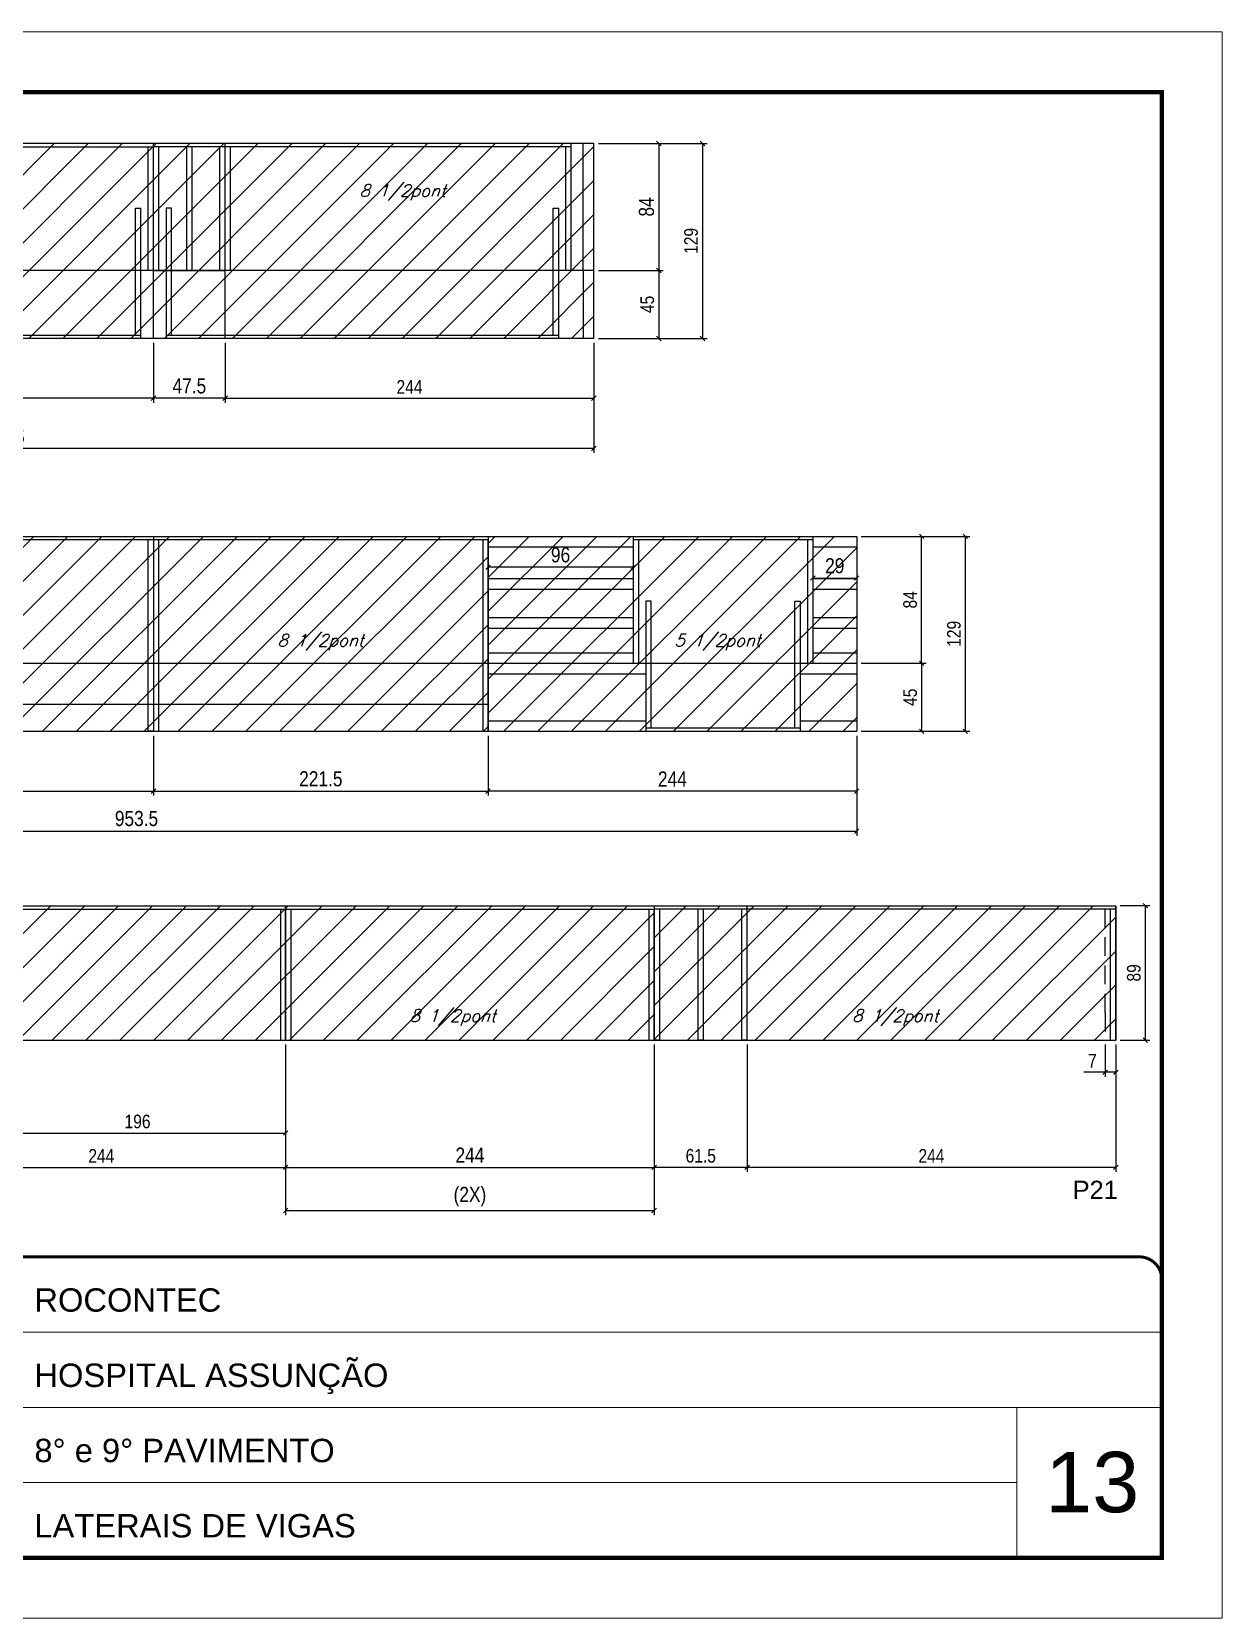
# Model space of a CAD drawing. Extents: x -20960 to -5926, y -2106 to 21915.
# Drawn here: x -11510 to -10722, y 17420 to 18470 of the extents above; entities that cross this region are included whole.
import ezdxf

# ---------------------------------------------------------------- set-up
doc = ezdxf.new("R2010")
doc.units = 0
for name, pattern in [('CONTINUO', [0]), ('DASHED', [0.75, 0.5, -0.25]), ('HIDDEN', [0.375, 0.25, -0.125])]:
    doc.linetypes.add(name, pattern=pattern)
for name, color, linetype in [('5', 5, 'Continuous'), ('COTA', 241, 'Continuous'), ('Painéis', 200, 'Continuous'), ('SARR_2.2x7', 40, 'Continuous'), ('SARR_3.5x7', 81, 'Continuous'), ('texto', 7, 'Continuous')]:
    doc.layers.add(name, color=color, linetype=linetype)
for name, color, linetype, lineweight in [('CARIMBO', 255, 'Continuous', 9), ('Folhas', 255, 'Continuous', 9), ('Hachura', 251, 'Continuous', 9), ('SARRAFO DE PRESSAO', 251, 'DASHED', 9)]:
    doc.layers.add(name, color=color, linetype=linetype, lineweight=lineweight)
doc.styles.add('ARIAL', font='arial.ttf')
doc.styles.add('COTA TECNICA', font='techl___.ttf', dxfattribs={"height": 10})
doc.styles.add('COTA TECNICA-50', font='techl___.ttf', dxfattribs={"height": 9})
doc.styles.add('Romans', font='romans.shx')
doc.styles.get("Standard").update_dxf_attribs({"font": 'arial.ttf'})
doc.dimstyles.new('COTA PAINEL-50', dxfattribs={"dimtxt": 9, "dimasz": 3, "dimexe": 3, "dimexo": 3, "dimgap": 3, "dimtad": 1, "dimdec": 1, "dimzin": 12, "dimdsep": 46, "dimtxsty": 'COTA TECNICA-50', "dimblk1": 'OBLIQUE', "dimblk2": 'OBLIQUE', "dimsah": 1, "dimcen": 0.9, "dimclrd": 4, "dimclre": 4, "dimclrt": 240, "dimadec": 1, "dimazin": 3, "dimtfac": 1, "dimtdec": 1, "dimtmove": 0, "dimatfit": 3, "dimfxl": 1, "dimtolj": 1, "dimtzin": 12, "dimarcsym": 0})
doc.dimstyles.new('PAINEL', dxfattribs={"dimtxt": 10, "dimasz": 3, "dimexe": 3, "dimexo": 3, "dimgap": 3, "dimtad": 1, "dimdec": 1, "dimzin": 12, "dimdsep": 46, "dimtxsty": 'COTA TECNICA', "dimblk1": 'OBLIQUE', "dimblk2": 'OBLIQUE', "dimsah": 1, "dimcen": 0.9, "dimclrd": 4, "dimclre": 4, "dimclrt": 240, "dimadec": 1, "dimazin": 3, "dimtfac": 1, "dimtdec": 1, "dimtmove": 0, "dimatfit": 3, "dimfxl": 1, "dimtolj": 1, "dimtzin": 12, "dimarcsym": 0})

# ---------------------------------------------------------------- blocks, each defined once
blk = doc.blocks.new('9999999999')
at = {"color": 30, "linetype": 'CONTINUO'}
for p, q in [((98564.6, 34379.6), (99584, 34379.6)), ((98564.6, 34329.8), (99488, 34329.8)), ((99584, 34329.8), (99488, 34329.8)), ((99488, 34329.8), (99488, 34230.2)), ((98564.6, 34280), (99488, 34280))]:
    blk.add_line(p, q, dxfattribs=at)
at = {"color": 30, "linetype": 'CONTINUO', "const_width": 2}
blk.add_lwpolyline([(99584, 34230.2), (99584, 34414.4, 0.414214), (99569, 34429.4), (98229, 34429.4, 0.414214), (98214, 34414.4), (98214, 34245.2, 0.414214), (98229, 34230.2), (99584, 34230.2)], format="xyb", dxfattribs=at)
at = {"layer": 'Folhas'}
blk.add_lwpolyline([(98139, 34190.2), (99624, 34190.2), (99624, 35240.2), (98139, 35240.2)], close=True, dxfattribs=at)
at = {"layer": 'Folhas', "color": 30, "const_width": 3}
blk.add_lwpolyline([(98214, 34230.2), (99584, 34230.2), (99584, 35200.2), (98214, 35200.2)], close=True, dxfattribs=at)
at = {"color": 7, "linetype": 'Continuous', "ltscale": 5, "style": 'ARIAL'}
for s, height, p in [('ROCONTEC', 15.48, (98837.7, 34393.1)), ('HOSPITAL ASSUNÇÃO', 15.483, (98837.7, 34343.3)), ('8° e 9° PAVIMENTO', 15.483, (98837.7, 34293.5)), ('LATERAIS DE VIGAS', 15.483, (98837.7, 34243.7))]:
    blk.add_text(s, height=height, dxfattribs=at).set_placement(p)
blk = doc.blocks.new('_Oblique')
at = {"color": 0, "linetype": 'ByBlock', "lineweight": -2}
blk.add_line((-0.5, -0.5), (0.5, 0.5), dxfattribs=at)
blk = doc.blocks.new('*D6689')
at = {"layer": 'COTA', "color": 4, "linetype": 'ByBlock', "lineweight": -2, "transparency": 16777216}
for p, q in [((-11429.5, 18263.7), (-11429.5, 18224.1)), ((-11382, 18263.7), (-11382, 18224.1)), ((-11382, 18227.1), (-11429.5, 18227.1))]:
    blk.add_line(p, q, dxfattribs=at)
at = {"layer": 'Defpoints', "color": 0, "linetype": 'ByBlock', "transparency": 16777216}
for p in [(-11429.5, 18266.7), (-11382, 18266.7), (-11429.5, 18227.1)]:
    blk.add_point(p, dxfattribs=at)
at = {"layer": 'COTA', "color": 4, "linetype": 'ByBlock', "lineweight": -2, "transparency": 16777216, "xscale": 3, "yscale": 3, "zscale": 3, "rotation": 180}
blk.add_blockref('_Oblique', (-11429.5, 18227.1), dxfattribs=at)
at = {"layer": 'COTA', "color": 4, "linetype": 'ByBlock', "lineweight": -2, "transparency": 16777216, "xscale": 3, "yscale": 3, "zscale": 3}
blk.add_blockref('_Oblique', (-11382, 18227.1), dxfattribs=at)
at = {"layer": 'COTA', "color": 240, "linetype": 'ByBlock', "transparency": 16777216, "insert": (-11405.7, 18235.2), "char_height": 10, "attachment_point": 5, "style": 'COTA TECNICA'}
blk.add_mtext('\\A1;47.5', dxfattribs=at)
blk = doc.blocks.new('*D6690')
at = {"layer": 'COTA', "color": 4, "linetype": 'ByBlock', "lineweight": -2, "transparency": 16777216}
for p, q in [((-11673.5, 18263.7), (-11673.5, 18224.1)), ((-11429.5, 18263.7), (-11429.5, 18224.1)), ((-11429.5, 18227.1), (-11673.5, 18227.1))]:
    blk.add_line(p, q, dxfattribs=at)
at = {"layer": 'Defpoints', "color": 0, "linetype": 'ByBlock', "transparency": 16777216}
for p in [(-11673.5, 18266.7), (-11429.5, 18266.7), (-11673.5, 18227.1)]:
    blk.add_point(p, dxfattribs=at)
at = {"layer": 'COTA', "color": 4, "linetype": 'ByBlock', "lineweight": -2, "transparency": 16777216, "xscale": 3, "yscale": 3, "zscale": 3, "rotation": 180}
blk.add_blockref('_Oblique', (-11673.5, 18227.1), dxfattribs=at)
at = {"layer": 'COTA', "color": 4, "linetype": 'ByBlock', "lineweight": -2, "transparency": 16777216, "xscale": 3, "yscale": 3, "zscale": 3}
blk.add_blockref('_Oblique', (-11429.5, 18227.1), dxfattribs=at)
at = {"layer": 'COTA', "color": 240, "linetype": 'ByBlock', "transparency": 16777216, "insert": (-11551.5, 18235.1), "char_height": 10, "attachment_point": 5, "style": 'COTA TECNICA'}
blk.add_mtext('\\A1;244', dxfattribs=at)
blk = doc.blocks.new('*D6716')
at = {"layer": 'COTA', "color": 4, "linetype": 'ByBlock', "lineweight": -2, "transparency": 16777216}
for p, q in [((-11135, 18395.7), (-11092, 18395.7)), ((-11095, 18395.7), (-11095, 18311.7)), ((-11135, 18311.7), (-11092, 18311.7))]:
    blk.add_line(p, q, dxfattribs=at)
at = {"layer": 'Defpoints', "color": 0, "linetype": 'ByBlock', "transparency": 16777216}
for p in [(-11138, 18395.7), (-11138, 18311.7), (-11095, 18311.7)]:
    blk.add_point(p, dxfattribs=at)
at = {"layer": 'COTA', "color": 4, "linetype": 'ByBlock', "lineweight": -2, "transparency": 16777216, "xscale": 3, "yscale": 3, "zscale": 3}
for p, rotation in [((-11095, 18395.7), 90), ((-11095, 18311.7), 270)]:
    blk.add_blockref('_Oblique', p, dxfattribs=dict(at, rotation=rotation))
at = {"layer": 'COTA', "color": 240, "linetype": 'ByBlock', "transparency": 16777216, "insert": (-11103.1, 18353.7), "char_height": 10, "attachment_point": 5, "rotation": 90, "style": 'COTA TECNICA'}
blk.add_mtext('\\A1;84', dxfattribs=at)
blk = doc.blocks.new('*D6693')
at = {"layer": 'COTA', "color": 4, "lineweight": -2, "transparency": 16777216}
for p, q in [((-11673.5, 18003.7), (-11673.5, 17964.1)), ((-11429.5, 18003.7), (-11429.5, 17964.1)), ((-11673.5, 17967.1), (-11429.5, 17967.1))]:
    blk.add_line(p, q, dxfattribs=at)
at = {"layer": 'Defpoints', "color": 0, "transparency": 16777216}
for p in [(-11673.5, 18006.7), (-11429.5, 18006.7), (-11429.5, 17967.1)]:
    blk.add_point(p, dxfattribs=at)
at = {"layer": 'COTA', "color": 4, "lineweight": -2, "transparency": 16777216, "xscale": 3, "yscale": 3, "zscale": 3, "rotation": 180}
blk.add_blockref('_Oblique', (-11673.5, 17967.1), dxfattribs=at)
at = {"layer": 'COTA', "color": 4, "lineweight": -2, "transparency": 16777216, "xscale": 3, "yscale": 3, "zscale": 3}
blk.add_blockref('_Oblique', (-11429.5, 17967.1), dxfattribs=at)
at = {"layer": 'COTA', "color": 240, "transparency": 16777216, "insert": (-11551.5, 17975.1), "char_height": 10, "attachment_point": 5, "style": 'COTA TECNICA'}
blk.add_mtext('\\A1;244', dxfattribs=at)
blk = doc.blocks.new('*D6694')
at = {"layer": 'COTA', "color": 4, "lineweight": -2, "transparency": 16777216}
for p, q in [((-11917.5, 18003.7), (-11917.5, 17937.6)), ((-10964, 18003.7), (-10964, 17937.6)), ((-11917.5, 17940.6), (-10964, 17940.6))]:
    blk.add_line(p, q, dxfattribs=at)
at = {"layer": 'Defpoints', "color": 0, "transparency": 16777216}
for p in [(-11917.5, 18006.7), (-10964, 18006.7), (-10964, 17940.6)]:
    blk.add_point(p, dxfattribs=at)
at = {"layer": 'COTA', "color": 4, "lineweight": -2, "transparency": 16777216, "xscale": 3, "yscale": 3, "zscale": 3, "rotation": 180}
blk.add_blockref('_Oblique', (-11917.5, 17940.6), dxfattribs=at)
at = {"layer": 'COTA', "color": 4, "lineweight": -2, "transparency": 16777216, "xscale": 3, "yscale": 3, "zscale": 3}
blk.add_blockref('_Oblique', (-10964, 17940.6), dxfattribs=at)
at = {"layer": 'COTA', "color": 240, "transparency": 16777216, "insert": (-11440.7, 17948.9), "char_height": 10, "attachment_point": 5, "style": 'COTA TECNICA'}
blk.add_mtext('\\A1;953.5', dxfattribs=at)
blk = doc.blocks.new('*D6695')
at = {"layer": 'COTA', "color": 4, "lineweight": -2, "ltscale": 25, "transparency": 16777216}
for p, q in [((-11429.5, 18003.7), (-11429.5, 17964.1)), ((-11208, 18003.7), (-11208, 17964.1)), ((-11429.5, 17967.1), (-11208, 17967.1))]:
    blk.add_line(p, q, dxfattribs=at)
at = {"layer": 'Defpoints', "color": 0, "ltscale": 25, "transparency": 16777216}
for p in [(-11429.5, 18006.7), (-11208, 18006.7), (-11208, 17967.1)]:
    blk.add_point(p, dxfattribs=at)
at = {"layer": 'COTA', "color": 4, "lineweight": -2, "ltscale": 25, "transparency": 16777216, "xscale": 3, "yscale": 3, "zscale": 3, "rotation": 180}
blk.add_blockref('_Oblique', (-11429.5, 17967.1), dxfattribs=at)
at = {"layer": 'COTA', "color": 4, "lineweight": -2, "ltscale": 25, "transparency": 16777216, "xscale": 3, "yscale": 3, "zscale": 3}
blk.add_blockref('_Oblique', (-11208, 17967.1), dxfattribs=at)
at = {"layer": 'COTA', "color": 240, "ltscale": 25, "transparency": 16777216, "insert": (-11318.7, 17975.2), "char_height": 10, "attachment_point": 5, "style": 'COTA TECNICA'}
blk.add_mtext('\\A1;221.5', dxfattribs=at)
blk = doc.blocks.new('*D6696')
at = {"layer": 'COTA', "color": 4, "lineweight": -2, "ltscale": 25, "transparency": 16777216}
for p, q in [((-11342, 17799.3), (-11342, 17715.1)), ((-11098, 17799.3), (-11098, 17715.1)), ((-11342, 17718.1), (-11098, 17718.1))]:
    blk.add_line(p, q, dxfattribs=at)
at = {"layer": 'Defpoints', "color": 0, "ltscale": 25, "transparency": 16777216}
for p in [(-11342, 17802.3), (-11098, 17802.3), (-11098, 17718.1)]:
    blk.add_point(p, dxfattribs=at)
at = {"layer": 'COTA', "color": 4, "lineweight": -2, "ltscale": 25, "transparency": 16777216, "xscale": 3, "yscale": 3, "zscale": 3, "rotation": 180}
blk.add_blockref('_Oblique', (-11342, 17718.1), dxfattribs=at)
at = {"layer": 'COTA', "color": 4, "lineweight": -2, "ltscale": 25, "transparency": 16777216, "xscale": 3, "yscale": 3, "zscale": 3}
blk.add_blockref('_Oblique', (-11098, 17718.1), dxfattribs=at)
at = {"layer": 'COTA', "color": 240, "ltscale": 25, "transparency": 16777216, "insert": (-11220, 17726.2), "char_height": 10, "attachment_point": 5, "style": 'COTA TECNICA'}
blk.add_mtext('\\A1;244', dxfattribs=at)
blk = doc.blocks.new('*D6717')
at = {"layer": 'COTA', "color": 4, "lineweight": -2, "ltscale": 25, "transparency": 16777216}
for p, q in [((-11208, 18125.7), (-11208, 18112.2)), ((-11112, 18125.7), (-11112, 18112.2)), ((-11112, 18115.2), (-11208, 18115.2))]:
    blk.add_line(p, q, dxfattribs=at)
at = {"layer": 'Defpoints', "color": 0, "ltscale": 25, "transparency": 16777216}
for p in [(-11208, 18128.7), (-11112, 18128.7), (-11208, 18115.2)]:
    blk.add_point(p, dxfattribs=at)
at = {"layer": 'COTA', "color": 4, "lineweight": -2, "ltscale": 25, "transparency": 16777216, "xscale": 3, "yscale": 3, "zscale": 3, "rotation": 180}
blk.add_blockref('_Oblique', (-11208, 18115.2), dxfattribs=at)
at = {"layer": 'COTA', "color": 4, "lineweight": -2, "ltscale": 25, "transparency": 16777216, "xscale": 3, "yscale": 3, "zscale": 3}
blk.add_blockref('_Oblique', (-11112, 18115.2), dxfattribs=at)
at = {"layer": 'COTA', "color": 240, "ltscale": 25, "transparency": 16777216, "insert": (-11160, 18123.4), "char_height": 10, "attachment_point": 5, "style": 'COTA TECNICA'}
blk.add_mtext('\\A1;96', dxfattribs=at)
blk = doc.blocks.new('*D6718')
at = {"layer": 'COTA', "color": 4, "lineweight": -2, "ltscale": 25, "transparency": 16777216}
for p, q in [((-10993, 18125.7), (-10993, 18105.1)), ((-10964, 18125.7), (-10964, 18105.1)), ((-10993, 18108.1), (-10964, 18108.1))]:
    blk.add_line(p, q, dxfattribs=at)
at = {"layer": 'Defpoints', "color": 0, "ltscale": 25, "transparency": 16777216}
for p in [(-10993, 18128.7), (-10964, 18128.7), (-10964, 18108.1)]:
    blk.add_point(p, dxfattribs=at)
at = {"layer": 'COTA', "color": 4, "lineweight": -2, "ltscale": 25, "transparency": 16777216, "xscale": 3, "yscale": 3, "zscale": 3, "rotation": 180}
blk.add_blockref('_Oblique', (-10993, 18108.1), dxfattribs=at)
at = {"layer": 'COTA', "color": 4, "lineweight": -2, "ltscale": 25, "transparency": 16777216, "xscale": 3, "yscale": 3, "zscale": 3}
blk.add_blockref('_Oblique', (-10964, 18108.1), dxfattribs=at)
at = {"layer": 'COTA', "color": 240, "ltscale": 25, "transparency": 16777216, "insert": (-10978.5, 18116.2), "char_height": 10, "attachment_point": 5, "style": 'COTA TECNICA'}
blk.add_mtext('\\A1;29', dxfattribs=at)
blk = doc.blocks.new('*D6697')
at = {"layer": 'COTA', "color": 4, "lineweight": -2, "ltscale": 25, "transparency": 16777216}
for p, q in [((-11342, 17799.3), (-11342, 17686.5)), ((-11098, 17799.3), (-11098, 17686.5)), ((-11342, 17689.5), (-11098, 17689.5))]:
    blk.add_line(p, q, dxfattribs=at)
at = {"layer": 'Defpoints', "color": 0, "ltscale": 25, "transparency": 16777216}
for p in [(-11342, 17802.3), (-11098, 17802.3), (-11098, 17689.5)]:
    blk.add_point(p, dxfattribs=at)
at = {"layer": 'COTA', "color": 4, "lineweight": -2, "ltscale": 25, "transparency": 16777216, "xscale": 3, "yscale": 3, "zscale": 3, "rotation": 180}
blk.add_blockref('_Oblique', (-11342, 17689.5), dxfattribs=at)
at = {"layer": 'COTA', "color": 4, "lineweight": -2, "ltscale": 25, "transparency": 16777216, "xscale": 3, "yscale": 3, "zscale": 3}
blk.add_blockref('_Oblique', (-11098, 17689.5), dxfattribs=at)
at = {"layer": 'COTA', "color": 240, "ltscale": 25, "transparency": 16777216, "insert": (-11220, 17698.7), "char_height": 10, "attachment_point": 5, "style": 'COTA TECNICA'}
blk.add_mtext('\\A1;(2X)', dxfattribs=at)
blk = doc.blocks.new('*D6698')
at = {"layer": 'COTA', "color": 4, "lineweight": -2, "ltscale": 25, "transparency": 16777216}
for p, q in [((-11208, 18003.7), (-11208, 17964.1)), ((-10964, 18003.7), (-10964, 17964.1)), ((-10964, 17967.1), (-11208, 17967.1))]:
    blk.add_line(p, q, dxfattribs=at)
at = {"layer": 'Defpoints', "color": 0, "ltscale": 25, "transparency": 16777216}
for p in [(-11208, 18006.7), (-10964, 18006.7), (-11208, 17967.1)]:
    blk.add_point(p, dxfattribs=at)
at = {"layer": 'COTA', "color": 4, "lineweight": -2, "ltscale": 25, "transparency": 16777216, "xscale": 3, "yscale": 3, "zscale": 3, "rotation": 180}
blk.add_blockref('_Oblique', (-11208, 17967.1), dxfattribs=at)
at = {"layer": 'COTA', "color": 4, "lineweight": -2, "ltscale": 25, "transparency": 16777216, "xscale": 3, "yscale": 3, "zscale": 3}
blk.add_blockref('_Oblique', (-10964, 17967.1), dxfattribs=at)
at = {"layer": 'COTA', "color": 240, "ltscale": 25, "transparency": 16777216, "insert": (-11086, 17975.1), "char_height": 10, "attachment_point": 5, "style": 'COTA TECNICA'}
blk.add_mtext('\\A1;244', dxfattribs=at)
blk = doc.blocks.new('*D6701')
at = {"layer": 'COTA', "color": 4, "lineweight": -2, "transparency": 16777216}
for p, q in [((-11382, 18263.7), (-11382, 18224.1)), ((-11138, 18263.7), (-11138, 18224.1)), ((-11382, 18227.1), (-11138, 18227.1))]:
    blk.add_line(p, q, dxfattribs=at)
at = {"layer": 'Defpoints', "color": 0, "transparency": 16777216}
for p in [(-11382, 18266.7), (-11138, 18266.7), (-11138, 18227.1)]:
    blk.add_point(p, dxfattribs=at)
at = {"layer": 'COTA', "color": 4, "lineweight": -2, "transparency": 16777216, "xscale": 3, "yscale": 3, "zscale": 3, "rotation": 180}
blk.add_blockref('_Oblique', (-11382, 18227.1), dxfattribs=at)
at = {"layer": 'COTA', "color": 4, "lineweight": -2, "transparency": 16777216, "xscale": 3, "yscale": 3, "zscale": 3}
blk.add_blockref('_Oblique', (-11138, 18227.1), dxfattribs=at)
at = {"layer": 'COTA', "color": 240, "transparency": 16777216, "insert": (-11260, 18234.6), "char_height": 9, "attachment_point": 5, "style": 'COTA TECNICA-50'}
blk.add_mtext('\\A1;244', dxfattribs=at)
blk = doc.blocks.new('*D6720')
at = {"layer": 'COTA', "color": 4, "lineweight": -2, "transparency": 16777216}
for p, q in [((-10961, 18135.7), (-10918, 18135.7)), ((-10921, 18051.7), (-10921, 18135.7)), ((-10961, 18051.7), (-10918, 18051.7))]:
    blk.add_line(p, q, dxfattribs=at)
at = {"layer": 'Defpoints', "color": 0, "transparency": 16777216}
for p in [(-10964, 18135.7), (-10921, 18135.7), (-10964, 18051.7)]:
    blk.add_point(p, dxfattribs=at)
at = {"layer": 'COTA', "color": 4, "lineweight": -2, "transparency": 16777216, "xscale": 3, "yscale": 3, "zscale": 3}
for p, rotation in [((-10921, 18135.7), 90), ((-10921, 18051.7), 270)]:
    blk.add_blockref('_Oblique', p, dxfattribs=dict(at, rotation=rotation))
at = {"layer": 'COTA', "color": 240, "transparency": 16777216, "insert": (-10928.6, 18093.7), "char_height": 9, "attachment_point": 5, "rotation": 90, "style": 'COTA TECNICA-50'}
blk.add_mtext('\\A1;84', dxfattribs=at)
blk = doc.blocks.new('*D6702')
at = {"layer": 'COTA', "color": 4, "lineweight": -2, "transparency": 16777216}
for p, q in [((-11917.5, 18263.7), (-11917.5, 18190.9)), ((-11138, 18263.7), (-11138, 18190.9)), ((-11138, 18193.9), (-11917.5, 18193.9))]:
    blk.add_line(p, q, dxfattribs=at)
at = {"layer": 'Defpoints', "color": 0, "transparency": 16777216}
for p in [(-11917.5, 18266.7), (-11138, 18266.7), (-11917.5, 18193.9)]:
    blk.add_point(p, dxfattribs=at)
at = {"layer": 'COTA', "color": 4, "lineweight": -2, "transparency": 16777216, "xscale": 3, "yscale": 3, "zscale": 3, "rotation": 180}
blk.add_blockref('_Oblique', (-11917.5, 18193.9), dxfattribs=at)
at = {"layer": 'COTA', "color": 4, "lineweight": -2, "transparency": 16777216, "xscale": 3, "yscale": 3, "zscale": 3}
blk.add_blockref('_Oblique', (-11138, 18193.9), dxfattribs=at)
at = {"layer": 'COTA', "color": 240, "transparency": 16777216, "insert": (-11527.7, 18201.5), "char_height": 9, "attachment_point": 5, "style": 'COTA TECNICA-50'}
blk.add_mtext('\\A1;779.5', dxfattribs=at)
blk = doc.blocks.new('*D6721')
at = {"layer": 'COTA', "color": 4, "lineweight": -2, "transparency": 16777216}
for p, q in [((-11135, 18395.7), (-11063, 18395.7)), ((-11066, 18395.7), (-11066, 18266.7)), ((-11135, 18266.7), (-11063, 18266.7))]:
    blk.add_line(p, q, dxfattribs=at)
at = {"layer": 'Defpoints', "color": 0, "transparency": 16777216}
for p in [(-11138, 18395.7), (-11138, 18266.7), (-11066, 18266.7)]:
    blk.add_point(p, dxfattribs=at)
at = {"layer": 'COTA', "color": 4, "lineweight": -2, "transparency": 16777216, "xscale": 3, "yscale": 3, "zscale": 3}
for p, rotation in [((-11066, 18395.7), 90), ((-11066, 18266.7), 270)]:
    blk.add_blockref('_Oblique', p, dxfattribs=dict(at, rotation=rotation))
at = {"layer": 'COTA', "color": 240, "transparency": 16777216, "insert": (-11073.6, 18331.2), "char_height": 9, "attachment_point": 5, "rotation": 90, "style": 'COTA TECNICA-50'}
blk.add_mtext('\\A1;129', dxfattribs=at)
blk = doc.blocks.new('*D6703')
at = {"layer": 'COTA', "color": 4, "lineweight": -2, "transparency": 16777216}
for p, q in [((-11135, 18311.7), (-11092, 18311.7)), ((-11095, 18311.7), (-11095, 18266.7)), ((-11135, 18266.7), (-11092, 18266.7))]:
    blk.add_line(p, q, dxfattribs=at)
at = {"layer": 'Defpoints', "color": 0, "transparency": 16777216}
for p in [(-11138, 18311.7), (-11138, 18266.7), (-11095, 18266.7)]:
    blk.add_point(p, dxfattribs=at)
at = {"layer": 'COTA', "color": 4, "lineweight": -2, "transparency": 16777216, "xscale": 3, "yscale": 3, "zscale": 3}
for p, rotation in [((-11095, 18311.7), 90), ((-11095, 18266.7), 270)]:
    blk.add_blockref('_Oblique', p, dxfattribs=dict(at, rotation=rotation))
at = {"layer": 'COTA', "color": 240, "transparency": 16777216, "insert": (-11102.6, 18289.2), "char_height": 9, "attachment_point": 5, "rotation": 90, "style": 'COTA TECNICA-50'}
blk.add_mtext('\\A1;45', dxfattribs=at)
blk = doc.blocks.new('*D6704')
at = {"layer": 'COTA', "color": 4, "lineweight": -2, "transparency": 16777216}
for p, q in [((-10961, 18135.7), (-10889.1, 18135.7)), ((-10892.1, 18135.7), (-10892.1, 18006.7)), ((-10961, 18006.7), (-10889.1, 18006.7))]:
    blk.add_line(p, q, dxfattribs=at)
at = {"layer": 'Defpoints', "color": 0, "transparency": 16777216}
for p in [(-10964, 18135.7), (-10964, 18006.7), (-10892.1, 18006.7)]:
    blk.add_point(p, dxfattribs=at)
at = {"layer": 'COTA', "color": 4, "lineweight": -2, "transparency": 16777216, "xscale": 3, "yscale": 3, "zscale": 3}
for p, rotation in [((-10892.1, 18135.7), 90), ((-10892.1, 18006.7), 270)]:
    blk.add_blockref('_Oblique', p, dxfattribs=dict(at, rotation=rotation))
at = {"layer": 'COTA', "color": 240, "transparency": 16777216, "insert": (-10899.6, 18071.2), "char_height": 9, "attachment_point": 5, "rotation": 90, "style": 'COTA TECNICA-50'}
blk.add_mtext('\\A1;129', dxfattribs=at)
blk = doc.blocks.new('*D6705')
at = {"layer": 'COTA', "color": 4, "lineweight": -2, "transparency": 16777216}
for p, q in [((-10961, 18051.7), (-10918, 18051.7)), ((-10921, 18051.7), (-10921, 18006.7)), ((-10961, 18006.7), (-10918, 18006.7))]:
    blk.add_line(p, q, dxfattribs=at)
at = {"layer": 'Defpoints', "color": 0, "transparency": 16777216}
for p in [(-10964, 18051.7), (-10964, 18006.7), (-10921, 18006.7)]:
    blk.add_point(p, dxfattribs=at)
at = {"layer": 'COTA', "color": 4, "lineweight": -2, "transparency": 16777216, "xscale": 3, "yscale": 3, "zscale": 3}
for p, rotation in [((-10921, 18051.7), 90), ((-10921, 18006.7), 270)]:
    blk.add_blockref('_Oblique', p, dxfattribs=dict(at, rotation=rotation))
at = {"layer": 'COTA', "color": 240, "transparency": 16777216, "insert": (-10928.6, 18029.2), "char_height": 9, "attachment_point": 5, "rotation": 90, "style": 'COTA TECNICA-50'}
blk.add_mtext('\\A1;45', dxfattribs=at)
blk = doc.blocks.new('*D6709')
at = {"layer": 'COTA', "color": 4, "lineweight": -2, "transparency": 16777216}
for p, q in [((-11036.5, 17799.3), (-11036.5, 17715.1)), ((-10792.5, 17799.3), (-10792.5, 17715.1)), ((-10792.5, 17718.1), (-11036.5, 17718.1))]:
    blk.add_line(p, q, dxfattribs=at)
at = {"layer": 'Defpoints', "color": 0, "transparency": 16777216}
for p in [(-11036.5, 17802.3), (-10792.5, 17802.3), (-11036.5, 17718.1)]:
    blk.add_point(p, dxfattribs=at)
at = {"layer": 'COTA', "color": 4, "lineweight": -2, "transparency": 16777216, "xscale": 3, "yscale": 3, "zscale": 3, "rotation": 180}
blk.add_blockref('_Oblique', (-11036.5, 17718.1), dxfattribs=at)
at = {"layer": 'COTA', "color": 4, "lineweight": -2, "transparency": 16777216, "xscale": 3, "yscale": 3, "zscale": 3}
blk.add_blockref('_Oblique', (-10792.5, 17718.1), dxfattribs=at)
at = {"layer": 'COTA', "color": 240, "transparency": 16777216, "insert": (-10914.5, 17725.7), "char_height": 9, "attachment_point": 5, "style": 'COTA TECNICA-50'}
blk.add_mtext('\\A1;244', dxfattribs=at)
blk = doc.blocks.new('*D6710')
at = {"layer": 'COTA', "color": 4, "lineweight": -2, "transparency": 16777216}
for p, q in [((-11098, 17799.3), (-11098, 17715.1)), ((-11036.5, 17799.3), (-11036.5, 17715.1)), ((-11036.5, 17718.1), (-11098, 17718.1))]:
    blk.add_line(p, q, dxfattribs=at)
at = {"layer": 'Defpoints', "color": 0, "transparency": 16777216}
for p in [(-11098, 17802.3), (-11036.5, 17802.3), (-11098, 17718.1)]:
    blk.add_point(p, dxfattribs=at)
at = {"layer": 'COTA', "color": 4, "lineweight": -2, "transparency": 16777216, "xscale": 3, "yscale": 3, "zscale": 3, "rotation": 180}
blk.add_blockref('_Oblique', (-11098, 17718.1), dxfattribs=at)
at = {"layer": 'COTA', "color": 4, "lineweight": -2, "transparency": 16777216, "xscale": 3, "yscale": 3, "zscale": 3}
blk.add_blockref('_Oblique', (-11036.5, 17718.1), dxfattribs=at)
at = {"layer": 'COTA', "color": 240, "transparency": 16777216, "insert": (-11067.2, 17725.7), "char_height": 9, "attachment_point": 5, "style": 'COTA TECNICA-50'}
blk.add_mtext('\\A1;61.5', dxfattribs=at)
blk = doc.blocks.new('*D6711')
at = {"layer": 'COTA', "color": 4, "lineweight": -2, "transparency": 16777216}
for p, q in [((-10799.5, 17799.3), (-10799.5, 17778)), ((-10792.5, 17799.3), (-10792.5, 17778)), ((-10799.5, 17781), (-10813.6, 17781)), ((-10792.5, 17781), (-10799.5, 17781))]:
    blk.add_line(p, q, dxfattribs=at)
at = {"layer": 'Defpoints', "color": 0, "transparency": 16777216}
for p in [(-10799.5, 17802.3), (-10792.5, 17802.3), (-10799.5, 17781)]:
    blk.add_point(p, dxfattribs=at)
at = {"layer": 'COTA', "color": 4, "lineweight": -2, "transparency": 16777216, "xscale": 3, "yscale": 3, "zscale": 3, "rotation": 180}
blk.add_blockref('_Oblique', (-10799.5, 17781), dxfattribs=at)
at = {"layer": 'COTA', "color": 4, "lineweight": -2, "transparency": 16777216, "xscale": 3, "yscale": 3, "zscale": 3}
blk.add_blockref('_Oblique', (-10792.5, 17781), dxfattribs=at)
at = {"layer": 'COTA', "color": 240, "transparency": 16777216, "insert": (-10808, 17788.6), "char_height": 9, "attachment_point": 5, "style": 'COTA TECNICA-50'}
blk.add_mtext('\\A1;7', dxfattribs=at)
blk = doc.blocks.new('*D6712')
at = {"layer": 'COTA', "color": 4, "lineweight": -2, "transparency": 16777216}
for p, q in [((-10789.5, 17891.3), (-10769.9, 17891.3)), ((-10772.9, 17802.3), (-10772.9, 17891.3)), ((-10789.5, 17802.3), (-10769.9, 17802.3))]:
    blk.add_line(p, q, dxfattribs=at)
at = {"layer": 'Defpoints', "color": 0, "transparency": 16777216}
for p in [(-10792.5, 17891.3), (-10772.9, 17891.3), (-10792.5, 17802.3)]:
    blk.add_point(p, dxfattribs=at)
at = {"layer": 'COTA', "color": 4, "lineweight": -2, "transparency": 16777216, "xscale": 3, "yscale": 3, "zscale": 3}
for p, rotation in [((-10772.9, 17891.3), 90), ((-10772.9, 17802.3), 270)]:
    blk.add_blockref('_Oblique', p, dxfattribs=dict(at, rotation=rotation))
at = {"layer": 'COTA', "color": 240, "transparency": 16777216, "insert": (-10780.5, 17846.8), "char_height": 9, "attachment_point": 5, "rotation": 90, "style": 'COTA TECNICA-50'}
blk.add_mtext('\\A1;89', dxfattribs=at)
blk = doc.blocks.new('*D6713')
at = {"layer": 'COTA', "color": 4, "lineweight": -2, "transparency": 16777216}
for p, q in [((-11342, 17799.3), (-11342, 17715.1)), ((-11586, 17759), (-11586, 17715.1)), ((-11586, 17718.1), (-11342, 17718.1))]:
    blk.add_line(p, q, dxfattribs=at)
at = {"layer": 'Defpoints', "color": 0, "transparency": 16777216}
for p in [(-11342, 17802.3), (-11586, 17762), (-11342, 17718.1)]:
    blk.add_point(p, dxfattribs=at)
at = {"layer": 'COTA', "color": 4, "lineweight": -2, "transparency": 16777216, "xscale": 3, "yscale": 3, "zscale": 3, "rotation": 180}
blk.add_blockref('_Oblique', (-11586, 17718.1), dxfattribs=at)
at = {"layer": 'COTA', "color": 4, "lineweight": -2, "transparency": 16777216, "xscale": 3, "yscale": 3, "zscale": 3}
blk.add_blockref('_Oblique', (-11342, 17718.1), dxfattribs=at)
at = {"layer": 'COTA', "color": 240, "transparency": 16777216, "insert": (-11464, 17725.7), "char_height": 9, "attachment_point": 5, "style": 'COTA TECNICA-50'}
blk.add_mtext('\\A1;244', dxfattribs=at)
blk = doc.blocks.new('*D6714')
at = {"layer": 'COTA', "color": 4, "lineweight": -2, "transparency": 16777216}
for p, q in [((-11342, 17799.3), (-11342, 17737.8)), ((-11538, 17759.5), (-11538, 17737.8)), ((-11538, 17740.8), (-11342, 17740.8))]:
    blk.add_line(p, q, dxfattribs=at)
at = {"layer": 'Defpoints', "color": 0, "transparency": 16777216}
for p in [(-11342, 17802.3), (-11538, 17762.5), (-11342, 17740.8)]:
    blk.add_point(p, dxfattribs=at)
at = {"layer": 'COTA', "color": 4, "lineweight": -2, "transparency": 16777216, "xscale": 3, "yscale": 3, "zscale": 3, "rotation": 180}
blk.add_blockref('_Oblique', (-11538, 17740.8), dxfattribs=at)
at = {"layer": 'COTA', "color": 4, "lineweight": -2, "transparency": 16777216, "xscale": 3, "yscale": 3, "zscale": 3}
blk.add_blockref('_Oblique', (-11342, 17740.8), dxfattribs=at)
at = {"layer": 'COTA', "color": 240, "transparency": 16777216, "insert": (-11440, 17748.4), "char_height": 9, "attachment_point": 5, "style": 'COTA TECNICA-50'}
blk.add_mtext('\\A1;196', dxfattribs=at)

msp = doc.modelspace()

# ---------------------------------------------------------------- hatches: boundary and pattern name
at = {"layer": 'Hachura', "ltscale": 25}
h = msp.add_hatch(dxfattribs=at)
h.set_pattern_fill('ANSI31', color=256, scale=5)
h.set_pattern_definition([(45, (-152689.992, -14834.016), (-11.2253202, 11.2253202), [])])
h.paths.add_polyline_path([(-11917.47, 18395.73), (-11917.47, 18266.73), (-11137.96, 18266.73), (-11137.96, 18395.73)])
h = msp.add_hatch(dxfattribs=at)
h.set_pattern_fill('ANSI31', color=256, scale=5)
h.set_pattern_definition([(45, (-153399.492, -15094.034), (-11.2253202, 11.2253202), [])])
h.paths.add_polyline_path([(-11917.47, 18135.71), (-11917.47, 18006.71), (-11207.97, 18006.71), (-11207.97, 18135.71)])
h = msp.add_hatch(dxfattribs=at)
h.set_pattern_fill('ANSI31', color=256, scale=5)
h.set_pattern_definition([(45, (-152689.992, -15094.034), (-11.2253202, 11.2253202), [])])
h.paths.add_polyline_path([(-11207.97, 18135.71), (-11207.97, 18006.71), (-10963.97, 18006.71), (-10963.97, 18135.71)])
h = msp.add_hatch(dxfattribs=at)
h.set_pattern_fill('ANSI31', color=256, scale=5)
h.set_pattern_definition([(45, (-152602.484, -15338.485), (-11.2253202, 11.2253202), [])])
h.paths.add_polyline_path([(-11585.97, 17807.26), (-11585.97, 17891.26)])
h.paths.add_polyline_path([(-11537.97, 17762.45), (-11537.97, 17802.26), (-11281.57, 17802.26), (-11097.97, 17802.4), (-11097.96, 17891.26), (-11585.97, 17891.26), (-11585.97, 17762.45)])
h = msp.add_hatch(dxfattribs=at)
h.set_pattern_fill('ANSI31', color=256, scale=5)
h.set_pattern_definition([(45, (-152114.484, -15338.485), (-11.2253202, 11.2253202), [])])
h.paths.add_polyline_path([(-11097.97, 17891.26), (-11097.98, 17802.4), (-10792.48, 17802.4), (-10792.47, 17891.26)])
h.paths.add_polyline_path([(-11097.97, 17807.26), (-11097.97, 17891.26)], flags=16)

# ---------------------------------------------------------------- linework, layer by layer
at = {"layer": 'Painéis', "linetype": 'ByBlock'}
for p, q in [((-11137.96, 18395.73), (-11917.47, 18395.73)), ((-11429.46, 18266.73), (-11429.46, 18395.73)), ((-11381.96, 18266.73), (-11381.96, 18395.73)), ((-11137.96, 18266.73), (-11137.96, 18395.73)), ((-11137.96, 18311.73), (-11917.47, 18311.73)), ((-11137.96, 18266.73), (-11917.47, 18266.73)), ((-11917.47, 18135.71), (-11207.97, 18135.71)), ((-11429.47, 18135.71), (-11429.47, 18024.71)), ((-11207.97, 18135.71), (-11207.97, 18006.71)), ((-11207.97, 18135.71), (-10963.97, 18135.71)), ((-10963.97, 18135.71), (-10963.97, 18006.71)), ((-11917.47, 18051.71), (-10963.97, 18051.71)), ((-11917.47, 18024.71), (-11207.97, 18024.71)), ((-11917.47, 18006.71), (-11207.97, 18006.71)), ((-11207.97, 18006.71), (-10963.97, 18006.71)), ((-12073.97, 17891.26), (-10792.47, 17891.26)), ((-11341.97, 17891.26), (-11341.97, 17802.26)), ((-11097.97, 17891.26), (-11097.97, 17802.28)), ((-11036.47, 17820.48), (-11036.47, 17891.26)), ((-10792.47, 17891.26), (-10792.47, 17802.28)), ((-11537.97, 17802.26), (-11097.97, 17802.26)), ((-11097.97, 17802.28), (-10792.47, 17802.28))]:
    msp.add_line(p, q, dxfattribs=at)
at = {"layer": 'Painéis', "ltscale": 25}
msp.add_line((-11341.97, 17802.26), (-11341.97, 17891.26), dxfattribs=at)
at = {"layer": 'Painéis', "linetype": 'ByBlock'}
msp.add_lwpolyline([(-11429.46, 18311.73), (-11381.96, 18311.73)], dxfattribs=at)
at = {"layer": 'SARR_2.2x7', "linetype": 'Continuous', "ltscale": 50}
for p, q in [((-11673.47, 18393.53), (-11429.46, 18393.53)), ((-11381.96, 18393.53), (-11429.46, 18393.53)), ((-11152.96, 18393.53), (-11381.96, 18393.53)), ((-11152.96, 18393.53), (-11152.96, 18395.73)), ((-11144.96, 18311.73), (-11144.96, 18395.73)), ((-11144.96, 18311.73), (-11144.96, 18266.73)), ((-11664.97, 18268.93), (-11437.97, 18268.93)), ((-11420.96, 18268.93), (-11161.46, 18268.93)), ((-11673.47, 18133.51), (-11429.47, 18133.51)), ((-11429.47, 18133.51), (-11207.97, 18133.51)), ((-11111.97, 18133.51), (-10992.97, 18133.51)), ((-11207.97, 18128.71), (-11111.97, 18128.71)), ((-10992.97, 18128.71), (-10963.97, 18128.71)), ((-11207.97, 18107.82), (-11111.97, 18107.82)), ((-10992.97, 18107.82), (-10963.97, 18107.82)), ((-11207.97, 18100.82), (-11111.97, 18100.82)), ((-10992.97, 18100.82), (-10963.97, 18100.82)), ((-11207.97, 18081.95), (-11111.97, 18081.95)), ((-10992.97, 18081.95), (-10963.97, 18081.95)), ((-11207.97, 18074.95), (-11111.97, 18074.95)), ((-10992.97, 18074.95), (-10963.97, 18074.95)), ((-11207.97, 18058.71), (-11111.97, 18058.71)), ((-10992.97, 18058.71), (-10963.97, 18058.71)), ((-11207.97, 18044.71), (-11103.47, 18044.71)), ((-11001.47, 18044.71), (-10963.97, 18044.71)), ((-11207.97, 18013.71), (-11103.47, 18013.71)), ((-11103.47, 18008.91), (-11001.47, 18008.91)), ((-11001.47, 18013.71), (-10963.97, 18013.71)), ((-11585.97, 17889.06), (-11097.97, 17889.06)), ((-11036.47, 17889.06), (-11097.97, 17889.06)), ((-10792.47, 17889.06), (-11036.47, 17889.06)), ((-10792.47, 17889.06), (-10792.47, 17891.26))]:
    msp.add_line(p, q, dxfattribs=at)
at = {"layer": 'SARR_2.2x7', "linetype": 'HIDDEN', "ltscale": 50}
for q in [(-10799.47, 17891.26), (-10799.47, 17802.28)]:
    msp.add_line((-10799.47, 17820.48), q, dxfattribs=at)
at = {"layer": 'SARR_3.5x7'}
for p, q in [((-11432.96, 18311.73), (-11432.96, 18393.53)), ((-11429.46, 18311.73), (-11429.46, 18393.53)), ((-11425.96, 18311.73), (-11425.96, 18393.53)), ((-11407.46, 18311.73), (-11407.46, 18393.53)), ((-11403.96, 18311.73), (-11403.96, 18393.53)), ((-11385.46, 18311.73), (-11385.46, 18393.53)), ((-11381.96, 18311.73), (-11381.96, 18393.53)), ((-11378.46, 18311.73), (-11378.46, 18393.53)), ((-11156.46, 18311.73), (-11156.46, 18393.53)), ((-11152.96, 18311.73), (-11152.96, 18393.53)), ((-11207.97, 18135.71), (-11207.97, 18006.71)), ((-11111.97, 18135.71), (-11111.97, 18051.71)), ((-11108.47, 18133.51), (-11108.47, 18051.71)), ((-10996.47, 18133.51), (-10996.47, 18051.71)), ((-10992.97, 18135.71), (-10992.97, 18051.71)), ((-11341.97, 17889.06), (-11341.97, 17802.26)), ((-11338.47, 17889.06), (-11338.47, 17802.26)), ((-11097.97, 17891.26), (-11097.97, 17802.26)), ((-11097.97, 17802.28), (-11097.97, 17889.06)), ((-11068.97, 17802.27), (-11068.97, 17889.06)), ((-11065.47, 17802.27), (-11065.47, 17889.06)), ((-11039.97, 17802.27), (-11039.97, 17889.06)), ((-11036.47, 17802.27), (-11036.47, 17889.06)), ((-10795.97, 17802.28), (-10795.97, 17889.06)), ((-10792.47, 17802.28), (-10792.47, 17889.06)), ((-11094.47, 17802.28), (-11097.97, 17802.28)), ((-11065.47, 17802.28), (-11068.97, 17802.28)), ((-11036.47, 17802.28), (-11039.97, 17802.28)), ((-10795.97, 17802.28), (-10792.47, 17802.28))]:
    msp.add_line(p, q, dxfattribs=at)
for points in [[(-11441.47, 18268.93), (-11441.47, 18352.93), (-11437.97, 18352.93), (-11437.97, 18266.73)], [(-11417.46, 18268.93), (-11417.46, 18352.93), (-11420.96, 18352.93), (-11420.96, 18266.73)], [(-11164.96, 18268.93), (-11164.96, 18352.93), (-11161.46, 18352.93), (-11161.46, 18266.73)], [(-11429.47, 18133.51), (-11429.47, 18006.71), (-11432.97, 18006.71), (-11432.97, 18133.51)], [(-11429.47, 18133.51), (-11429.47, 18006.71), (-11425.97, 18006.71), (-11425.97, 18133.51)], [(-11211.47, 18133.51), (-11211.47, 18006.71), (-11207.97, 18006.71), (-11207.97, 18133.51)], [(-11099.97, 18008.91), (-11099.97, 18092.91), (-11103.47, 18092.91), (-11103.47, 18006.71)], [(-11004.97, 18008.91), (-11004.97, 18092.91), (-11001.47, 18092.91), (-11001.47, 18006.71)], [(-11345.47, 17889.06), (-11345.47, 17802.26)], [(-11341.97, 17802.26), (-11341.97, 17891.26)], [(-11101.47, 17889.06), (-11101.47, 17802.26)], [(-11097.97, 17802.26), (-11097.97, 17889.06)], [(-11097.97, 17802.26), (-11097.97, 17889.06)], [(-11094.47, 17889.06), (-11094.47, 17802.28)]]:
    msp.add_lwpolyline(points, dxfattribs=at)

# ---------------------------------------------------------------- block references
at = {"layer": 'SARRAFO DE PRESSAO', "color": 6, "linetype": 'ByBlock'}
msp.add_blockref('9999999999', (-110345.98, -16770.54), dxfattribs=at)

# ---------------------------------------------------------------- texts
at = {"layer": '5', "linetype": 'Continuous'}
msp.add_text('P21', height=12, rotation=0.00004, dxfattribs=at).set_placement((-10820.99, 17697.24))
at = {"layer": 'CARIMBO', "style": 'ARIAL'}
msp.add_text('13', height=40, dxfattribs=at).set_placement((-10839.14, 17489.81))
at = {"layer": 'texto', "color": 2, "char_height": 8, "attachment_point": 5, "style": 'Romans'}
for s, insert in [('{\\Q19;\\C256;8 1/2pont}', (-11264.54, 18363.23)), ('{\\Q19;\\C256;8 1/2pont}', (-11318.91, 18065.54)), ('{\\Q19;\\C256;5 1/2pont}', (-11056.11, 18065.54)), ('{\\Q19;\\C256;8 1/2pont}', (-11231.41, 17817.12)), ('{\\Q19;\\C256;8 1/2pont}', (-10938.45, 17817.12))]:
    msp.add_mtext(s, dxfattribs=dict(at, insert=insert))

# ---------------------------------------------------------------- dimensions: what is measured, and where the dimension line sits
at = {"layer": 'COTA', "linetype": 'ByBlock'}
for base, p1, p2, angle, picture, middle in [((-11094.98, 18311.73), (-11137.96, 18395.73), (-11137.96, 18311.73), 90, '*D6716', (-11103.08, 18353.73)), ((-11429.46, 18227.06), (-11381.96, 18266.73), (-11429.46, 18266.73), 180, '*D6689', (-11405.71, 18235.17))]:
    dim = msp.add_linear_dim(base=base, p1=p1, p2=p2, angle=angle, dimstyle='PAINEL', dxfattribs=at)
    dim.commit()
    dim.dimension.update_dxf_attribs({"geometry": picture, "text_midpoint": middle})
at = {"layer": 'COTA'}
for base, p1, p2, picture, middle in [((-11066.05, 18266.73), (-11137.96, 18395.73), (-11137.96, 18266.73), '*D6721', (-11073.63, 18331.23)), ((-11094.98, 18266.73), (-11137.96, 18311.73), (-11137.96, 18266.73), '*D6703', (-11102.58, 18289.23)), ((-10921, 18135.71), (-10963.97, 18051.71), (-10963.97, 18135.71), '*D6720', (-10928.58, 18093.71)), ((-10892.06, 18006.71), (-10963.97, 18135.71), (-10963.97, 18006.71), '*D6704', (-10899.64, 18071.21)), ((-10921, 18006.71), (-10963.97, 18051.71), (-10963.97, 18006.71), '*D6705', (-10928.6, 18029.21)), ((-10772.86, 17891.26), (-10792.47, 17802.28), (-10792.47, 17891.26), '*D6712', (-10780.46, 17846.77))]:
    dim = msp.add_linear_dim(base=base, p1=p1, p2=p2, angle=90, dimstyle='COTA PAINEL-50', dxfattribs=at)
    dim.commit()
    dim.dimension.update_dxf_attribs({"geometry": picture, "text_midpoint": middle})
for base, p1, p2, picture, middle in [((-11917.47, 18193.89), (-11137.96, 18266.73), (-11917.47, 18266.73), '*D6702', (-11527.72, 18201.52)), ((-11137.96, 18227.06), (-11381.96, 18266.73), (-11137.96, 18266.73), '*D6701', (-11259.96, 18234.62)), ((-11341.97, 17718.09), (-11585.97, 17762), (-11341.97, 17802.26), '*D6713', (-11463.97, 17725.65)), ((-11341.97, 17740.79), (-11537.97, 17762.47), (-11341.97, 17802.26), '*D6714', (-11439.97, 17748.4)), ((-11097.97, 17718.09), (-11036.47, 17802.28), (-11097.97, 17802.28), '*D6710', (-11067.22, 17725.68)), ((-11036.47, 17718.09), (-10792.47, 17802.28), (-11036.47, 17802.28), '*D6709', (-10914.47, 17725.65)), ((-10799.47, 17781), (-10792.47, 17802.28), (-10799.47, 17802.28), '*D6711', (-10808.05, 17788.57))]:
    dim = msp.add_linear_dim(base=base, p1=p1, p2=p2, dimstyle='COTA PAINEL-50', dxfattribs=at)
    dim.commit()
    dim.dimension.update_dxf_attribs({"geometry": picture, "text_midpoint": middle})
at = {"layer": 'COTA', "linetype": 'ByBlock'}
dim = msp.add_linear_dim(base=(-11673.47, 18227.06), p1=(-11429.46, 18266.73), p2=(-11673.47, 18266.73), angle=180, dimstyle='PAINEL', override={"dimtmove": 1}, dxfattribs=at)
dim.commit()
dim.dimension.update_dxf_attribs({"geometry": '*D6690', "text_midpoint": (-11551.47, 18235.13)})
at = {"layer": 'COTA', "ltscale": 25}
for base, p1, p2, picture, middle in [((-11207.97, 18115.24), (-11111.97, 18128.71), (-11207.97, 18128.71), '*D6717', (-11159.97, 18123.37)), ((-10963.97, 18108.13), (-10992.97, 18128.71), (-10963.97, 18128.71), '*D6718', (-10978.47, 18116.22)), ((-11207.97, 17967.08), (-11429.47, 18006.71), (-11207.97, 18006.71), '*D6695', (-11318.72, 17975.19)), ((-11207.97, 17967.08), (-10963.97, 18006.71), (-11207.97, 18006.71), '*D6698', (-11085.97, 17975.15)), ((-11097.97, 17718.09), (-11341.97, 17802.28), (-11097.97, 17802.28), '*D6696', (-11219.97, 17726.16))]:
    dim = msp.add_linear_dim(base=base, p1=p1, p2=p2, dimstyle='PAINEL', dxfattribs=at)
    dim.commit()
    dim.dimension.update_dxf_attribs({"geometry": picture, "text_midpoint": middle})
at = {"layer": 'COTA'}
dim = msp.add_linear_dim(base=(-10963.97, 17940.61), p1=(-11917.47, 18006.71), p2=(-10963.97, 18006.71), dimstyle='PAINEL', dxfattribs=at)
dim.commit()
dim.dimension.update_dxf_attribs({"geometry": '*D6694', "text_midpoint": (-11440.72, 17940.61), "dimtype": 160})
dim = msp.add_linear_dim(base=(-11429.47, 17967.08), p1=(-11673.47, 18006.71), p2=(-11429.47, 18006.71), dimstyle='PAINEL', override={"dimtmove": 1}, dxfattribs=at)
dim.commit()
dim.dimension.update_dxf_attribs({"geometry": '*D6693', "text_midpoint": (-11551.47, 17975.15)})
at = {"layer": 'COTA', "ltscale": 25}
dim = msp.add_linear_dim(base=(-11097.97, 17689.53), p1=(-11341.97, 17802.26), p2=(-11097.97, 17802.28), text='(2X)', dimstyle='PAINEL', dxfattribs=at)
dim.commit()
dim.dimension.update_dxf_attribs({"geometry": '*D6697', "text_midpoint": (-11219.97, 17689.53), "dimtype": 160})

doc.saveas('drawing.dxf')
